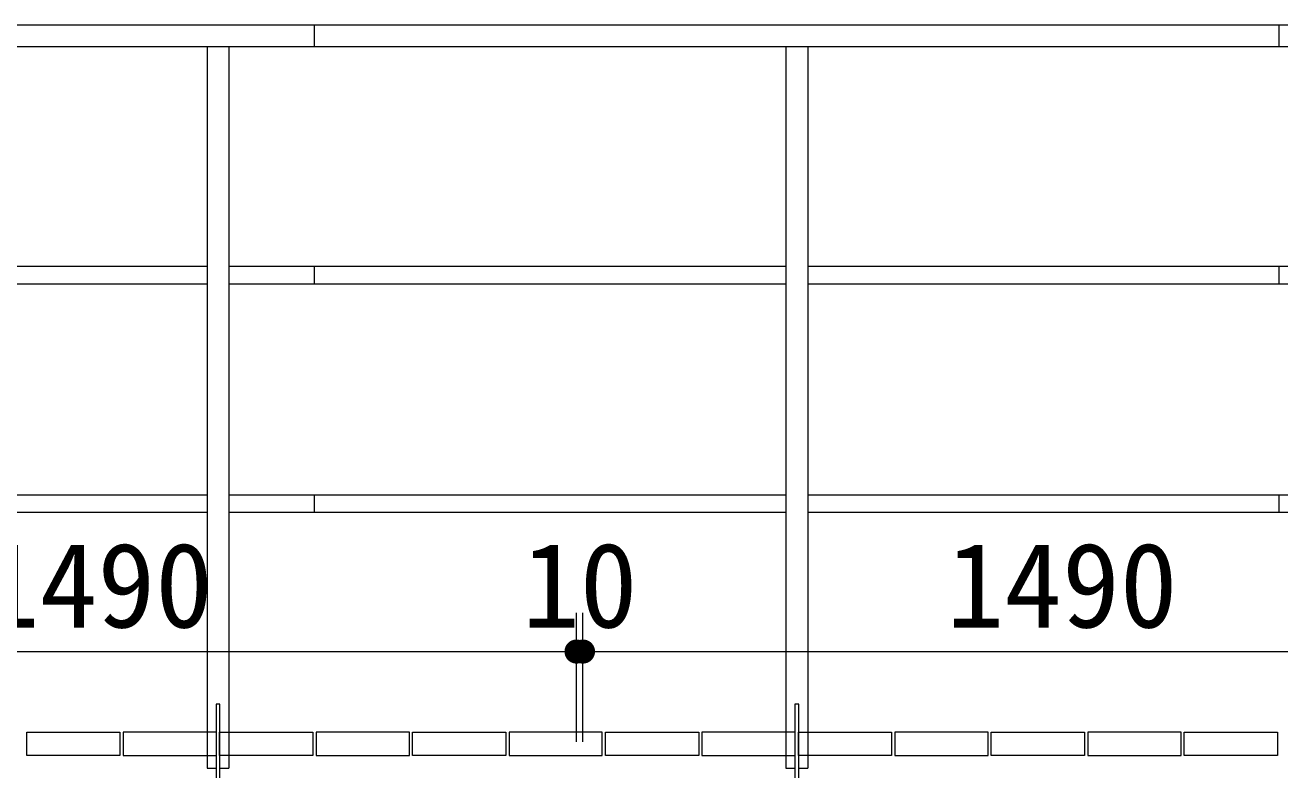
# Model space of a CAD drawing. Units: millimetres at full size. Extents: x 0 to 42000, y 0 to 29700.
# Drawn here: x 14562 to 16514, y 11742 to 12900 of the extents above; entities that cross this region are included whole.
import ezdxf
from ezdxf.enums import TextEntityAlignment as Align

# ---------------------------------------------------------------- set-up
doc = ezdxf.new("R2010")
doc.units = ezdxf.units.MM
doc.header["$LTSCALE"] = 100
doc.layers.add('D-STR', color=1, linetype='Continuous', lineweight=13)
doc.layers.add('D-STR-DIM', color=7, linetype='Continuous', lineweight=13)
doc.styles.add('ＭＳ ゴシック', font='')
doc.styles.get('ＭＳ ゴシック').set_extended_font_data('MS Gothic')

# ---------------------------------------------------------------- blocks, each defined once
blk = doc.blocks.new('filled_dot')
at = {"color": 0, "linetype": 'Continuous', "lineweight": -2, "const_width": 1.25}
blk.add_lwpolyline([(-0.625, 0, 1), (0.625, 0, 1)], format="xyb", close=True, dxfattribs=at)

msp = doc.modelspace()

# ---------------------------------------------------------------- linework, layer by layer
at = {"layer": 'D-STR'}
for p, q in [((22924.3, 12900.4), (11450.5, 12900.4)), ((15012.4, 12866.4), (15012.4, 12900.4)), ((16512.4, 12866.4), (16512.4, 12900.4)), ((22924.3, 12866.4), (11450.5, 12866.4)), ((14845.4, 12866.4), (14845.4, 11744.4)), ((14879.4, 12866.4), (14879.4, 11744.4)), ((15745.4, 12866.4), (15745.4, 11744.4)), ((15779.4, 12866.4), (15779.4, 11744.4)), ((14845.4, 12524.7), (13979, 12524.7)), ((15745.4, 12524.7), (14879, 12524.7)), ((15012.4, 12497.5), (15012.4, 12524.7)), ((16645.4, 12524.7), (15779, 12524.7)), ((16512.4, 12497.5), (16512.4, 12524.7)), ((14845.4, 12497.5), (13979, 12497.5)), ((15745.4, 12497.5), (14879, 12497.5)), ((16645.4, 12497.5), (15779, 12497.5)), ((14845.4, 12169.4), (13979, 12169.4)), ((15745.4, 12169.4), (14879, 12169.4)), ((15012.4, 12142.2), (15012.4, 12169.4)), ((16645.4, 12169.4), (15779, 12169.4)), ((16512.4, 12142.2), (16512.4, 12169.4)), ((14845.4, 12142.2), (13979, 12142.2)), ((15745.4, 12142.2), (14879, 12142.2)), ((16645.4, 12142.2), (15779, 12142.2)), ((14859.4, 11844.4), (14859.4, 11744.4)), ((14865.4, 11844.4), (14859.4, 11844.4)), ((14865.4, 11744.4), (14865.4, 11844.4)), ((15759.4, 11844.4), (15759.4, 11744.4)), ((15765.4, 11844.4), (15759.4, 11844.4)), ((15765.4, 11744.4), (15765.4, 11844.4)), ((14845.4, 11744.4), (14859.4, 11744.4)), ((14859.4, 11744.4), (14859.4, 11649.4)), ((14865.4, 11744.4), (14879.4, 11744.4)), ((14865.4, 11649.4), (14865.4, 11744.4)), ((15745.4, 11744.4), (15759.4, 11744.4)), ((15759.4, 11744.4), (15759.4, 11649.4)), ((15765.4, 11744.4), (15779.4, 11744.4)), ((15765.4, 11649.4), (15765.4, 11744.4))]:
    msp.add_line(p, q, dxfattribs=at)
for points in [[(14709.9, 11764.4), (14564.9, 11764.4), (14564.9, 11800.4), (14709.9, 11800.4)], [(14714.9, 11764.4), (14859.9, 11764.4), (14859.9, 11800.4), (14714.9, 11800.4)], [(15009.9, 11764.4), (14864.9, 11764.4), (14864.9, 11800.4), (15009.9, 11800.4)], [(15014.9, 11764.4), (15159.9, 11764.4), (15159.9, 11800.4), (15014.9, 11800.4)], [(15309.9, 11764.4), (15164.9, 11764.4), (15164.9, 11800.4), (15309.9, 11800.4)], [(15314.9, 11764.4), (15459.9, 11764.4), (15459.9, 11800.4), (15314.9, 11800.4)], [(15609.9, 11764.4), (15464.9, 11764.4), (15464.9, 11800.4), (15609.9, 11800.4)], [(15614.9, 11764.4), (15759.9, 11764.4), (15759.9, 11800.4), (15614.9, 11800.4)], [(15909.9, 11764.4), (15764.9, 11764.4), (15764.9, 11800.4), (15909.9, 11800.4)], [(15914.9, 11764.4), (16059.9, 11764.4), (16059.9, 11800.4), (15914.9, 11800.4)], [(16209.9, 11764.4), (16064.9, 11764.4), (16064.9, 11800.4), (16209.9, 11800.4)], [(16214.9, 11764.4), (16359.9, 11764.4), (16359.9, 11800.4), (16214.9, 11800.4)], [(16509.9, 11764.4), (16364.9, 11764.4), (16364.9, 11800.4), (16509.9, 11800.4)]]:
    msp.add_lwpolyline(points, close=True, dxfattribs=at)
at = {"layer": 'D-STR-DIM'}
for p, q in [((15419.9, 11785.4), (15419.9, 11986)), ((15419.9, 11785.4), (15419.9, 11986)), ((15429.9, 11785.4), (15429.9, 11986)), ((15429.9, 11785.4), (15429.9, 11986)), ((13929.9, 11926), (15419.9, 11926)), ((15419.9, 11926), (15429.9, 11926)), ((15429.9, 11926), (16919.9, 11926))]:
    msp.add_line(p, q, dxfattribs=at)

# ---------------------------------------------------------------- block references
at = {"layer": 'D-STR-DIM', "xscale": 15, "yscale": 15, "rotation": 180}
for p in [(15419.9, 11926), (15429.9, 11926)]:
    msp.add_blockref('filled_dot', p, dxfattribs=at)
at = {"layer": 'D-STR-DIM', "xscale": 15, "yscale": 15}
for p in [(15419.9, 11926), (15429.9, 11926)]:
    msp.add_blockref('filled_dot', p, dxfattribs=at)

# ---------------------------------------------------------------- texts
at = {"layer": 'D-STR-DIM', "style": 'ＭＳ ゴシック'}
for s, p in [('1490', (14674.9, 12095.4)), ('10', (15424.9, 12095.4)), ('1490', (16174.9, 12095.4))]:
    msp.add_text(s, height=132, dxfattribs=at).set_placement(p, align=Align.TOP_CENTER)

doc.saveas('drawing.dxf')
